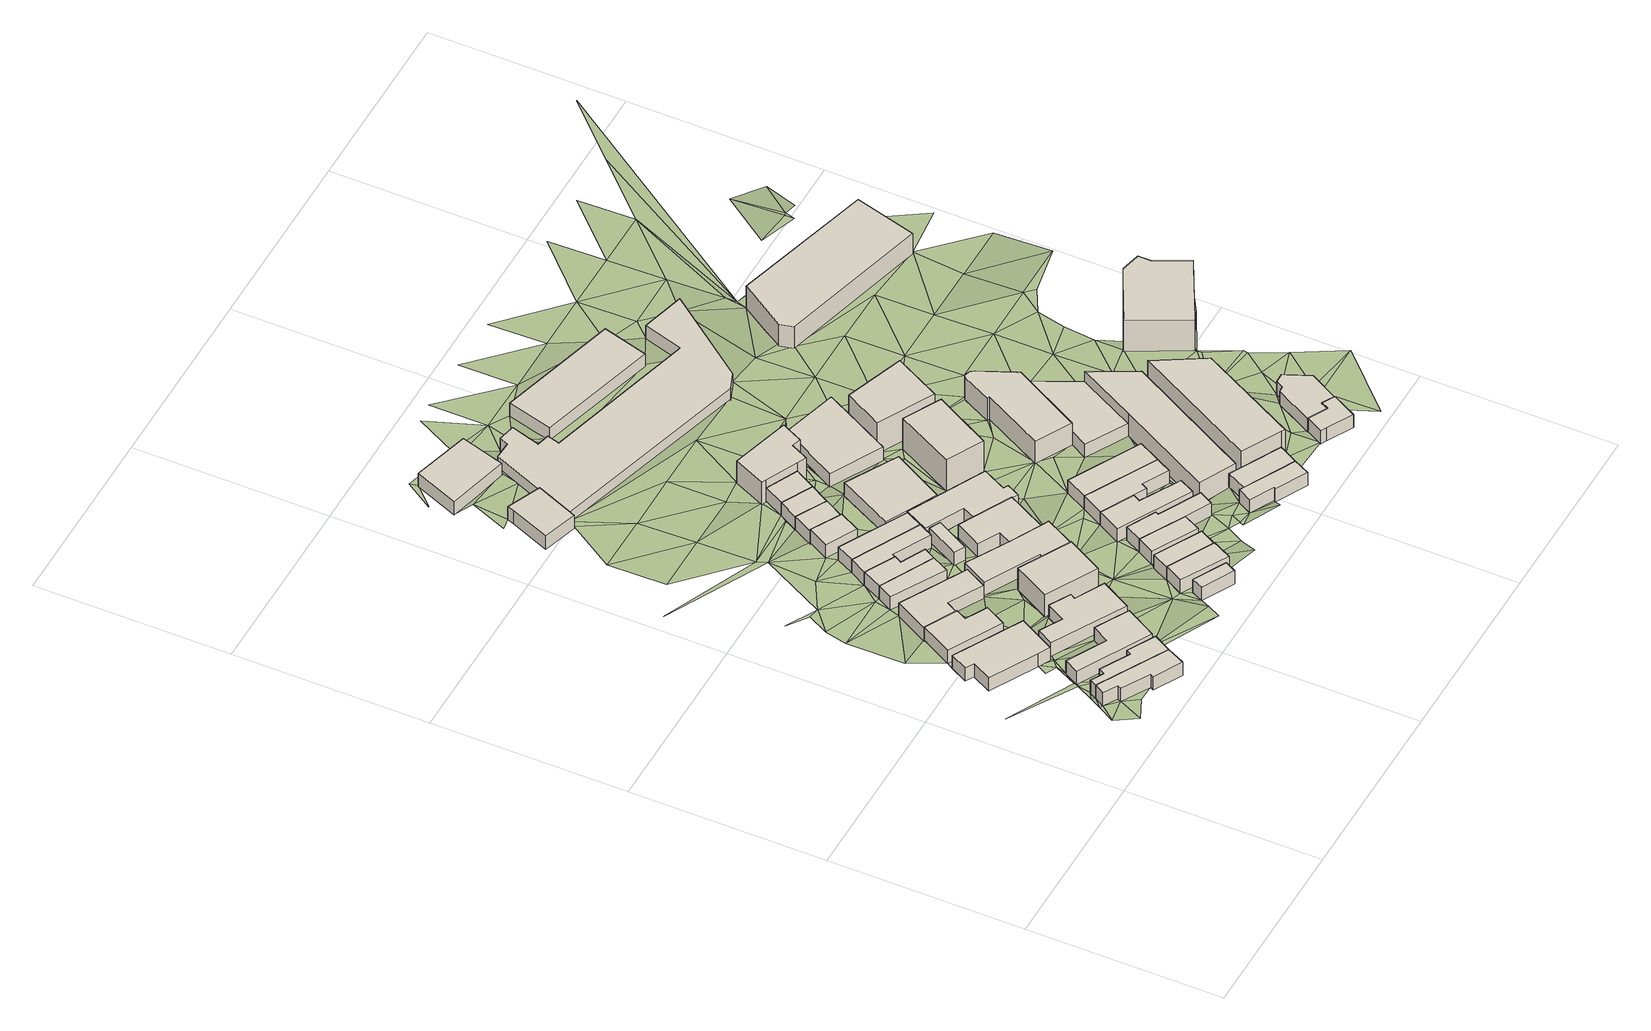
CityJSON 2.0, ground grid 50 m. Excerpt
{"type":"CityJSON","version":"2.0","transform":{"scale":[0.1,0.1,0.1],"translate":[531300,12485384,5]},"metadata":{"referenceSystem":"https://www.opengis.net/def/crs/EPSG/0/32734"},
"CityObjects":{
"building1":{"type":"Building","attributes":{"address":"Goldsmith Road Salt River Cape Town","building":"house","building:levels":1,"building_height":4.1,"plus_code":"4FRW3F97+QJP","ground_height":10.88,"roof_height":14.98},"geometry":[{"type":"Solid","lod":"1","boundaries":[[[[0,1,2,3]],[[1,4,5,2]],[[4,6,7,5]],[[6,8,9,7]],[[8,10,11,9]],[[10,12,13,11]],[[12,14,15,13]],[[14,0,3,15]],[[3,2,5,7,9,11,13,15]],[[14,12,10,8,6,4,1,0]]]]}]},
"building2":{"type":"Building","attributes":{"address":"Goldsmith Road Salt River Cape Town","building":"house","building:levels":1,"building_height":4.1,"plus_code":"4FRW3F97+QJX","ground_height":10.81,"roof_height":14.91},"geometry":[{"type":"Solid","lod":"1","boundaries":[[[[16,17,18,19]],[[17,20,21,18]],[[20,22,23,21]],[[22,24,25,23]],[[24,26,27,25]],[[26,28,29,27]],[[28,30,31,29]],[[30,16,19,31]],[[19,18,21,23,25,27,29,31]],[[30,28,26,24,22,20,17,16]]]]}]},
"building3":{"type":"Building","attributes":{"address":"21 Fenton Road Salt River Cape Town","building":"house","building:levels":1,"building_height":4.1,"plus_code":"4FRW3F97+VJR","ground_height":10.11,"roof_height":14.21},"geometry":[{"type":"Solid","lod":"1","boundaries":[[[[32,33,34,35]],[[33,36,37,34]],[[36,38,39,37]],[[38,40,41,39]],[[40,42,43,41]],[[42,44,45,43]],[[44,32,35,45]],[[35,34,37,39,41,43,45]],[[44,42,40,38,36,33,32]]]]}]},
"building4":{"type":"Building","attributes":{"address":"22 Goldsmith Road Salt River Cape Town","building":"house","building:levels":1,"building_height":4.1,"plus_code":"4FRW3F97+RM3","ground_height":10.5,"roof_height":14.6},"geometry":[{"type":"Solid","lod":"1","boundaries":[[[[46,47,48,49]],[[47,50,51,48]],[[50,52,53,51]],[[52,54,55,53]],[[54,56,57,55]],[[56,46,49,57]],[[49,48,51,53,55,57]],[[56,54,52,50,47,46]]]]}]},
"building5":{"type":"Building","attributes":{"address":"19 Fenton Road Salt River Cape Town","building":"house","building:levels":1,"building_height":4.1,"plus_code":"4FRW3F97+WJJ","ground_height":9.86,"roof_height":13.96},"geometry":[{"type":"Solid","lod":"1","boundaries":[[[[58,59,60,61]],[[59,62,63,60]],[[62,64,65,63]],[[64,66,67,65]],[[66,68,69,67]],[[68,58,61,69]],[[61,60,63,65,67,69]],[[68,66,64,62,59,58]]]]}]},
"building6":{"type":"Building","attributes":{"address":"20 Goldsmith Road Salt River Cape Town","building":"house","building:levels":1,"building_height":4.1,"plus_code":"4FRW3F97+VM4","ground_height":9.99,"roof_height":14.09},"geometry":[{"type":"Solid","lod":"1","boundaries":[[[[70,71,72,73]],[[71,74,75,72]],[[74,76,77,75]],[[76,78,79,77]],[[78,80,81,79]],[[80,82,83,81]],[[82,84,85,83]],[[84,70,73,85]],[[73,72,75,77,79,81,83,85]],[[84,82,80,78,76,74,71,70]]]]}]},
"building7":{"type":"Building","attributes":{"address":"17 Fenton Road Salt River Cape Town","building":"house","building:levels":1,"building_height":4.1,"plus_code":"4FRW3F97+XJP","ground_height":9.4,"roof_height":13.5},"geometry":[{"type":"Solid","lod":"1","boundaries":[[[[86,87,88,89]],[[87,90,91,88]],[[90,92,93,91]],[[92,94,95,93]],[[94,96,97,95]],[[96,86,89,97]],[[89,88,91,93,95,97]],[[96,94,92,90,87,86]]]]}]},
"building8":{"type":"Building","attributes":{"address":"15 Fenton Road Salt River Cape Town","building":"house","building:levels":1,"building_height":4.1,"plus_code":"4FRW3F97+XMR","ground_height":9.4,"roof_height":13.5},"geometry":[{"type":"Solid","lod":"1","boundaries":[[[[98,99,100,101]],[[99,102,103,100]],[[102,104,105,103]],[[104,98,101,105]],[[101,100,103,105]],[[104,102,99,98]]]]}]},
"building9":{"type":"Building","attributes":{"address":"13 Fenton Road Salt River Cape Town","building":"house","building:levels":1,"building_height":4.1,"plus_code":"4FRW3FC7+2M3","ground_height":9.4,"roof_height":13.5},"geometry":[{"type":"Solid","lod":"1","boundaries":[[[[98,104,105,101]],[[104,106,107,105]],[[106,108,109,107]],[[108,110,111,109]],[[110,112,113,111]],[[112,98,101,113]],[[101,105,107,109,111,113]],[[112,110,108,106,104,98]]]]}]},
"building10":{"type":"Building","attributes":{"address":"18 Goldsmith Road Salt River Cape Town","building":"apartments","building:levels":2,"building:flats":"4","building_height":6.9,"plus_code":"4FRW3F97+VPV","ground_height":9.73,"roof_height":16.63},"geometry":[{"type":"Solid","lod":"1","boundaries":[[[[114,115,116,117]],[[115,118,119,116]],[[118,120,121,119]],[[120,114,117,121]],[[117,116,119,121]],[[120,118,115,114]]]]}]},
"building11":{"type":"Building","attributes":{"address":"11 Fenton Road Salt River Cape Town","building":"house","building:levels":1,"building_height":4.1,"plus_code":"4FRW3FC7+2MP","ground_height":9.31,"roof_height":13.41},"geometry":[{"type":"Solid","lod":"1","boundaries":[[[[122,123,124,125]],[[123,126,127,124]],[[126,128,129,127]],[[128,130,131,129]],[[130,132,133,131]],[[132,122,125,133]],[[125,124,127,129,131,133]],[[132,130,128,126,123,122]]]]}]},
"building12":{"type":"Building","attributes":{"address":"523 Albert Road Salt River Cape Town","building":"retail","building:levels":1,"building_height":4.1,"plus_code":"4FRW3FC7+8H5","ground_height":7.5,"roof_height":11.6},"geometry":[{"type":"Solid","lod":"1","boundaries":[[[[134,135,136,137]],[[135,138,139,136]],[[138,140,141,139]],[[140,142,143,141]],[[142,144,145,143]],[[144,134,137,145]],[[137,136,139,141,143,145]],[[144,142,140,138,135,134]]]]}]},
"building13":{"type":"Building","attributes":{"address":"Goldsmith Road Salt River Cape Town","building":"house","building:levels":1,"building_height":4.1,"plus_code":"4FRW3F97+QQG","ground_height":10.3,"roof_height":14.4},"geometry":[{"type":"Solid","lod":"1","boundaries":[[[[146,147,148,149]],[[147,150,151,148]],[[150,152,153,151]],[[152,146,149,153]],[[149,148,151,153]],[[152,150,147,146]]]]}]},
"building14":{"type":"Building","attributes":{"address":"Goldsmith Road Salt River Cape Town","building":"house","building:levels":1,"building_height":4.1,"plus_code":"4FRW3F97+WPP","ground_height":9.58,"roof_height":13.68},"geometry":[{"type":"Solid","lod":"1","boundaries":[[[[154,155,156,157]],[[155,158,159,156]],[[158,160,161,159]],[[160,162,163,161]],[[162,164,165,163]],[[164,166,167,165]],[[166,168,169,167]],[[168,154,157,169]],[[157,156,159,161,163,165,167,169]],[[168,166,164,162,160,158,155,154]]]]}]},
"building15":{"type":"Building","attributes":{"address":"9 Fenton Road Salt River Cape Town","building":"house","building:levels":1,"building_height":4.1,"plus_code":"4FRW3FC7+2MX","ground_height":9.31,"roof_height":13.41},"geometry":[{"type":"Solid","lod":"1","boundaries":[[[[122,132,133,125]],[[132,170,171,133]],[[170,172,173,171]],[[172,122,125,173]],[[125,133,171,173]],[[172,170,132,122]]]]}]},
"building16":{"type":"Building","attributes":{"address":"7 Fenton Road Salt River Cape Town","building":"house","building:levels":1,"building_height":4.1,"plus_code":"4FRW3FC7+3MP","ground_height":9.41,"roof_height":13.51},"geometry":[{"type":"Solid","lod":"1","boundaries":[[[[174,175,176,177]],[[175,178,179,176]],[[178,180,181,179]],[[180,174,177,181]],[[177,176,179,181]],[[180,178,175,174]]]]}]},
"building17":{"type":"Building","attributes":{"building":"yes","building:levels":1,"building_height":4.1,"plus_code":"4FRW3F97+XPV","ground_height":9.31,"roof_height":13.41},"geometry":[{"type":"Solid","lod":"1","boundaries":[[[[182,183,184,185]],[[183,186,187,184]],[[186,188,189,187]],[[188,182,185,189]],[[185,184,187,189]],[[188,186,183,182]]]]}]},
"building18":{"type":"Building","attributes":{"address":"19 Goldsmith Road Salt River Cape Town","building":"house","building:levels":1,"building_height":4.1,"plus_code":"4FRW3F97+QQX","ground_height":10.3,"roof_height":14.4},"geometry":[{"type":"Solid","lod":"1","boundaries":[[[[190,191,192,193]],[[191,194,195,192]],[[194,196,197,195]],[[196,190,193,197]],[[193,192,195,197]],[[196,194,191,190]]]]}]},
"building19":{"type":"Building","attributes":{"address":"5 Fenton Road Salt River Cape Town","building":"house","building:levels":1,"building_height":4.1,"plus_code":"4FRW3FC7+3PR","ground_height":8.77,"roof_height":12.87},"geometry":[{"type":"Solid","lod":"1","boundaries":[[[[198,199,200,201]],[[199,202,203,200]],[[202,204,205,203]],[[204,198,201,205]],[[201,200,203,205]],[[204,202,199,198]]]]}]},
"building20":{"type":"Building","attributes":{"address":"17 Goldsmith Road Salt River Cape Town","building":"house","building:levels":1,"building_height":4.1,"plus_code":"4FRW3F97+RR6","ground_height":9.99,"roof_height":14.09},"geometry":[{"type":"Solid","lod":"1","boundaries":[[[[206,207,208,209]],[[207,210,211,208]],[[210,212,213,211]],[[212,206,209,213]],[[209,208,211,213]],[[212,210,207,206]]]]}]},
"building21":{"type":"Building","attributes":{"address":"37 London Road Salt River Cape Town","building":"house","building:levels":1,"building_height":4.1,"plus_code":"4FRW3FC7+9JV","ground_height":6.82,"roof_height":10.92},"geometry":[{"type":"Solid","lod":"1","boundaries":[[[[214,215,216,217]],[[215,218,219,216]],[[218,220,221,219]],[[220,214,217,221]],[[217,216,219,221]],[[220,218,215,214]]]]}]},
"building22":{"type":"Building","attributes":{"address":"3 Fenton Road Salt River Cape Town","building":"house","building:levels":1,"building_height":4.1,"plus_code":"4FRW3FC7+4P7","ground_height":8.67,"roof_height":12.77},"geometry":[{"type":"Solid","lod":"1","boundaries":[[[[222,223,224,225]],[[223,226,227,224]],[[226,228,229,227]],[[228,222,225,229]],[[225,224,227,229]],[[228,226,223,222]]]]}]},
"building23":{"type":"Building","attributes":{"address":"Goldsmith Road Salt River Cape Town","building":"house","building:levels":1,"building_height":4.1,"plus_code":"4FRW3F97+XQ7","ground_height":9.18,"roof_height":13.28},"geometry":[{"type":"Solid","lod":"1","boundaries":[[[[230,231,232,233]],[[231,234,235,232]],[[234,236,237,235]],[[236,238,239,237]],[[238,240,241,239]],[[240,242,243,241]],[[242,230,233,243]],[[233,232,235,237,239,241,243]],[[242,240,238,236,234,231,230]]]]}]},
"building24":{"type":"Building","attributes":{"address":"15 Goldsmith Road Salt River Cape Town","building":"house","building:levels":1,"building_height":4.1,"plus_code":"4FRW3F97+RRM","ground_height":9.92,"roof_height":14.02},"geometry":[{"type":"Solid","lod":"1","boundaries":[[[[244,245,246,247]],[[245,248,249,246]],[[248,250,251,249]],[[250,244,247,251]],[[247,246,249,251]],[[250,248,245,244]]]]}]},
"building25":{"type":"Building","attributes":{"address":"1 Fenton Road Salt River Cape Town","building":"house","building:levels":1,"building_height":4.1,"plus_code":"4FRW3FC7+4PP","ground_height":8.67,"roof_height":12.77},"geometry":[{"type":"Solid","lod":"1","boundaries":[[[[252,222,225,253]],[[222,228,229,225]],[[228,254,255,229]],[[254,252,253,255]],[[253,225,229,255]],[[254,228,222,252]]]]}]},
"building26":{"type":"Building","attributes":{"address":"Goldsmith Road Salt River Cape Town","building":"house","building:levels":1,"building_height":4.1,"plus_code":"4FRW3F97+XQX","ground_height":8.91,"roof_height":13.01},"geometry":[{"type":"Solid","lod":"1","boundaries":[[[[256,257,258,259]],[[257,260,261,258]],[[260,262,263,261]],[[262,264,265,263]],[[264,266,267,265]],[[266,268,269,267]],[[268,270,271,269]],[[270,272,273,271]],[[272,256,259,273]],[[259,258,261,263,265,267,269,271,273]],[[272,270,268,266,264,262,260,257,256]]]]}]},
"building27":{"type":"Building","attributes":{"building":"commercial","building:levels":1,"building_height":4.1,"plus_code":"4FRW3FC7+3Q3","ground_height":8.91,"roof_height":13.01},"geometry":[{"type":"Solid","lod":"1","boundaries":[[[[274,275,276,277]],[[275,278,279,276]],[[278,280,281,279]],[[280,274,277,281]],[[277,276,279,281]],[[280,278,275,274]]]]}]},
"building28":{"type":"Building","attributes":{"address":"11 Goldsmith Road Salt River Cape Town","building":"house","building:levels":1,"building_height":4.1,"plus_code":"4FRW3F97+RRQ","ground_height":9.92,"roof_height":14.02},"geometry":[{"type":"Solid","lod":"1","boundaries":[[[[244,250,251,247]],[[250,282,283,251]],[[282,284,285,283]],[[284,286,287,285]],[[286,288,289,287]],[[288,290,291,289]],[[290,244,247,291]],[[247,251,283,285,287,289,291]],[[290,288,286,284,282,250,244]]]]}]},
"building29":{"type":"Building","attributes":{"address":"472A Albert Road Salt River Cape Town","building":"retail","building:levels":2,"building_height":6.9,"plus_code":"4FRW3FC7+5Q6","ground_height":8.38,"roof_height":15.28},"geometry":[{"type":"Solid","lod":"1","boundaries":[[[[292,293,294,295]],[[293,296,297,294]],[[296,298,299,297]],[[298,300,301,299]],[[300,302,303,301]],[[302,304,305,303]],[[304,306,307,305]],[[306,292,295,307]],[[295,294,297,299,301,303,305,307]],[[306,304,302,300,298,296,293,292]]]]}]},
"building30":{"type":"Building","attributes":{"address":"9 Goldsmith Road Salt River Cape Town","building":"house","building:levels":1,"building_height":4.1,"plus_code":"4FRW3F97+VV2","ground_height":9.62,"roof_height":13.72},"geometry":[{"type":"Solid","lod":"1","boundaries":[[[[308,309,310,311]],[[309,312,313,310]],[[312,314,315,313]],[[314,316,317,315]],[[316,318,319,317]],[[318,308,311,319]],[[311,310,313,315,317,319]],[[318,316,314,312,309,308]]]]}]},
"building31":{"type":"Building","attributes":{"address":"7 Goldsmith Road Salt River Cape Town","building":"house","building:levels":1,"building_height":4.1,"plus_code":"4FRW3F97+VVM","ground_height":9.62,"roof_height":13.72},"geometry":[{"type":"Solid","lod":"1","boundaries":[[[[320,308,311,321]],[[308,318,319,311]],[[318,322,323,319]],[[322,324,325,323]],[[324,326,327,325]],[[326,328,329,327]],[[328,320,321,329]],[[321,311,319,323,325,327,329]],[[328,326,324,322,318,308,320]]]]}]},
"building32":{"type":"Building","attributes":{"address":"5 Goldsmith Road Salt River Cape Town","building":"house","building:levels":1,"building_height":4.1,"plus_code":"4FRW3F97+WV4","ground_height":9.62,"roof_height":13.72},"geometry":[{"type":"Solid","lod":"1","boundaries":[[[[320,328,329,321]],[[328,330,331,329]],[[330,332,333,331]],[[332,320,321,333]],[[321,329,331,333]],[[332,330,328,320]]]]}]},
"building33":{"type":"Building","attributes":{"address":"474 Albert Road Salt River Cape Town","building":"retail","building:levels":1,"building_height":4.1,"plus_code":"4FRW3FC7+4RC","ground_height":8.5,"roof_height":12.6},"geometry":[{"type":"Solid","lod":"1","boundaries":[[[[334,335,336,337]],[[335,338,339,336]],[[338,340,341,339]],[[340,342,343,341]],[[342,344,345,343]],[[344,334,337,345]],[[337,336,339,341,343,345]],[[344,342,340,338,335,334]]]]}]},
"building34":{"type":"Building","attributes":{"address":"6 Goldsmith Road Salt River Cape Town","building":"commercial","building:levels":3,"building_height":9.7,"plus_code":"4FRW3FC7+2RX","ground_height":8.91,"roof_height":18.61},"geometry":[{"type":"Solid","lod":"1","boundaries":[[[[346,347,348,349]],[[347,350,351,348]],[[350,352,353,351]],[[352,346,349,353]],[[349,348,351,353]],[[352,350,347,346]]]]}]},
"building35":{"type":"Building","attributes":{"address":"12 Kingsley Road Salt River Cape Town","building":"house","building:levels":1,"building_height":4.1,"plus_code":"4FRW3F97+QWM","ground_height":10.35,"roof_height":14.45},"geometry":[{"type":"Solid","lod":"1","boundaries":[[[[354,355,356,357]],[[355,358,359,356]],[[358,360,361,359]],[[360,362,363,361]],[[362,364,365,363]],[[364,366,367,365]],[[366,354,357,367]],[[357,356,359,361,363,365,367]],[[366,364,362,360,358,355,354]]]]}]},
"building36":{"type":"Building","attributes":{"address":"545 Albert Road Salt River Cape Town","building":"retail","building:levels":1,"building_height":4.1,"plus_code":"4FRW3FC7+8P3","ground_height":6.54,"roof_height":10.64},"geometry":[{"type":"Solid","lod":"1","boundaries":[[[[368,369,370,371]],[[369,372,373,370]],[[372,374,375,373]],[[374,376,377,375]],[[376,378,379,377]],[[378,380,381,379]],[[380,382,383,381]],[[382,384,385,383]],[[384,386,387,385]],[[386,388,389,387]],[[388,390,391,389]],[[390,392,393,391]],[[392,394,395,393]],[[394,368,371,395]],[[371,370,373,375,377,379,381,383,385,387,389,391,393,395]],[[394,392,390,388,386,384,382,380,378,376,374,372,369,368]]]]}]},
"building37":{"type":"Building","attributes":{"address":"10 Kingsley Road Salt River Cape Town","building":"house","building:levels":1,"building_height":4.1,"plus_code":"4FRW3F97+QWX","ground_height":10.35,"roof_height":14.45},"geometry":[{"type":"Solid","lod":"1","boundaries":[[[[355,396,397,356]],[[396,398,399,397]],[[398,400,401,399]],[[400,358,359,401]],[[358,355,356,359]],[[356,397,399,401,359]],[[358,400,398,396,355]]]]}]},
"building38":{"type":"Building","attributes":{"address":"484 Goldsmith Road Salt River Cape Town","building":"apartments","building:levels":3,"building_height":9.7,"plus_code":"4FRW3FC7+4V3","ground_height":8.63,"roof_height":18.33},"geometry":[{"type":"Solid","lod":"1","boundaries":[[[[402,403,404,405]],[[403,406,407,404]],[[406,408,409,407]],[[408,402,405,409]],[[405,404,407,409]],[[408,406,403,402]]]]}]},
"building39":{"type":"Building","attributes":{"address":"Salt River","building":"industrial","building:levels":1,"building_height":4.1,"plus_code":"4FRW3FC7+8QW","ground_height":6.54,"roof_height":10.64},"geometry":[{"type":"Solid","lod":"1","boundaries":[[[[410,411,412,413]],[[411,414,415,412]],[[414,416,417,415]],[[416,410,413,417]],[[413,412,415,417]],[[416,414,411,410]]]]}]},
"building40":{"type":"Building","attributes":{"address":"South African National Zakáh Fund 381 Lower Main Road Salt River Cape Town","building":"office","building:levels":2,"building_height":6.9,"plus_code":"4FRW3F97+VWH","ground_height":9.27,"roof_height":16.17},"geometry":[{"type":"Solid","lod":"1","boundaries":[[[[418,419,420,421]],[[419,422,423,420]],[[422,424,425,423]],[[424,426,427,425]],[[426,418,421,427]],[[421,420,423,425,427]],[[426,424,422,419,418]]]]}]},
"building41":{"type":"Building","attributes":{"building":"retail","building:levels":2,"building_height":6.9,"plus_code":"4FRW3F97+XWV","ground_height":8.91,"roof_height":15.81},"geometry":[{"type":"Solid","lod":"1","boundaries":[[[[428,429,430,431]],[[429,432,433,430]],[[432,434,435,433]],[[434,436,437,435]],[[436,438,439,437]],[[438,440,441,439]],[[440,442,443,441]],[[442,444,445,443]],[[444,428,431,445]],[[431,430,433,435,437,439,441,443,445]],[[444,442,440,438,436,434,432,429,428]]]]}]},
"building42":{"type":"Building","attributes":{"building":"retail","building:levels":1,"building_height":4.1,"plus_code":"4FRW3F97+XW9","ground_height":8.99,"roof_height":13.09},"geometry":[{"type":"Solid","lod":"1","boundaries":[[[[446,447,448,449]],[[447,450,451,448]],[[450,452,453,451]],[[452,454,455,453]],[[454,446,449,455]],[[449,448,451,453,455]],[[454,452,450,447,446]]]]}]},
"building43":{"type":"Building","attributes":{"address":"The Baobab Student Accomodation 377 Lower Main Road Salt River Cape Town","building":"residential","building:levels":3,"rooms":"42","residential":"student","operator":"The Baobab Student Accomodation","building_height":9.7,"plus_code":"4FRW3F97+RXW","ground_height":9.67,"roof_height":19.37},"geometry":[{"type":"Solid","lod":"1","boundaries":[[[[456,457,458,459]],[[457,460,461,458]],[[460,462,463,461]],[[462,464,465,463]],[[464,456,459,465]],[[459,458,461,463,465]],[[464,462,460,457,456]]]]}]},
"building44":{"type":"Building","attributes":{"address":"3 Kingsley Road Salt River Cape Town","building":"house","building:levels":1,"building_height":4.1,"plus_code":"4FRW3F98+Q2G","ground_height":10.09,"roof_height":14.19},"geometry":[{"type":"Solid","lod":"1","boundaries":[[[[466,467,468,469]],[[467,470,471,468]],[[470,472,473,471]],[[472,474,475,473]],[[474,476,477,475]],[[476,478,479,477]],[[478,466,469,479]],[[469,468,471,473,475,477,479]],[[478,476,474,472,470,467,466]]]]}]},
"building45":{"type":"Building","attributes":{"address":"375 Lower Main Road Salt River Cape Town","building":"retail","building:levels":1,"building_height":4.1,"plus_code":"4FRW3F98+Q3R","ground_height":9.74,"roof_height":13.84},"geometry":[{"type":"Solid","lod":"1","boundaries":[[[[480,481,482,483]],[[481,484,485,482]],[[484,486,487,485]],[[486,488,489,487]],[[488,490,491,489]],[[490,492,493,491]],[[492,494,495,493]],[[494,496,497,495]],[[496,480,483,497]],[[483,482,485,487,489,491,493,495,497]],[[496,494,492,490,488,486,484,481,480]]]]}]},
"building46":{"type":"Building","attributes":{"address":"266 Lower Main Road Salt River Cape Town","building":"commercial","building:levels":3,"building_height":9.7,"plus_code":"4FRW3F98+X42","ground_height":8.87,"roof_height":18.57},"geometry":[{"type":"Solid","lod":"1","boundaries":[[[[498,499,500,501]],[[499,502,503,500]],[[502,504,505,503]],[[504,506,507,505]],[[506,508,509,507]],[[508,510,511,509]],[[510,498,501,511]],[[501,500,503,505,507,509,511]],[[510,508,506,504,502,499,498]]]]}]},
"building47":{"type":"Building","attributes":{"address":"The Palace 1-3 Malta Road Salt River Cape Town","building":"cinema","building:levels":2,"building:use":"commercial","building_height":6.9,"plus_code":"4FRW3FC8+627","ground_height":7.22,"roof_height":14.12},"geometry":[{"type":"Solid","lod":"1","boundaries":[[[[512,513,514,515]],[[513,516,517,514]],[[516,518,519,517]],[[518,520,521,519]],[[520,512,515,521]],[[515,514,517,519,521]],[[520,518,516,513,512]]]]}]},
"terrain1":{"type":"TINRelief","geometry":[{"type":"CompositeSurface","lod":"1","boundaries":[[[522,523,4]],[[524,523,525]],[[523,524,4]],[[522,4,526]],[[527,524,525]],[[522,526,528]],[[529,530,531]],[[4,524,532]],[[528,526,533]],[[528,533,529]],[[524,527,534]],[[529,533,535]],[[530,529,536]],[[533,537,535]],[[536,529,535]],[[538,530,536]],[[538,539,530]],[[536,535,540]],[[541,542,539]],[[543,544,58]],[[539,538,545]],[[544,40,546]],[[541,539,545]],[[535,547,540]],[[545,548,541]],[[538,549,545]],[[550,548,545]],[[543,96,551]],[[540,552,536]],[[58,96,543]],[[546,40,553]],[[546,554,544]],[[555,548,550]],[[545,47,550]],[[545,549,47]],[[556,551,557]],[[555,553,548]],[[556,558,559]],[[558,560,559]],[[552,540,20]],[[553,554,546]],[[99,551,96]],[[557,551,99]],[[556,557,558]],[[554,553,561]],[[68,562,561]],[[47,563,550]],[[553,555,564]],[[565,564,555]],[[561,566,68]],[[20,567,552]],[[553,564,568]],[[553,569,561]],[[557,99,98]],[[558,557,112]],[[563,47,570]],[[566,561,571]],[[553,568,569]],[[96,572,99]],[[573,558,112]],[[574,575,576]],[[112,557,98]],[[564,577,568]],[[573,575,558]],[[570,552,578]],[[569,571,561]],[[579,552,567]],[[580,581,582]],[[583,572,96]],[[584,569,568]],[[579,578,552]],[[563,570,578]],[[585,573,112]],[[568,577,586]],[[577,587,70]],[[576,581,580]],[[584,571,569]],[[588,571,584]],[[571,588,583]],[[585,589,573]],[[70,563,578]],[[573,175,575]],[[70,586,577]],[[583,588,590]],[[175,573,589]],[[591,572,583]],[[572,591,590]],[[590,591,583]],[[592,588,584]],[[581,593,582]],[[146,578,579]],[[594,582,593]],[[108,595,110]],[[596,572,590]],[[597,572,596]],[[146,191,578]],[[598,70,578]],[[110,595,599]],[[174,575,175]],[[70,598,586]],[[106,595,108]],[[146,152,191]],[[576,575,600]],[[106,597,596]],[[601,592,584]],[[578,191,190]],[[589,178,175]],[[142,602,603]],[[596,590,604]],[[601,584,115]],[[598,578,190]],[[599,595,605]],[[198,575,174]],[[594,593,606]],[[598,115,586]],[[590,607,604]],[[106,605,595]],[[106,596,605]],[[581,576,608]],[[607,590,155]],[[152,609,191]],[[198,600,575]],[[589,610,178]],[[190,212,598]],[[596,182,605]],[[115,611,601]],[[576,600,612]],[[611,115,598]],[[593,581,613]],[[142,614,602]],[[609,152,615]],[[598,212,245]],[[604,607,616]],[[617,618,619]],[[610,589,170]],[[620,602,621]],[[576,612,608]],[[607,155,622]],[[142,623,614]],[[624,609,615]],[[182,625,605]],[[245,244,598]],[[178,610,180]],[[625,132,605]],[[606,593,626]],[[616,188,604]],[[627,611,598]],[[182,188,625]],[[581,608,613]],[[198,612,600]],[[598,244,627]],[[625,628,132]],[[621,602,614]],[[212,629,245]],[[610,170,628]],[[170,132,628]],[[625,188,630]],[[613,626,593]],[[630,188,616]],[[631,614,623]],[[610,632,180]],[[617,619,633]],[[634,609,635]],[[616,636,630]],[[612,637,608]],[[610,628,638]],[[627,308,611]],[[244,290,627]],[[204,180,632]],[[639,245,629]],[[640,611,641]],[[631,621,614]],[[308,641,611]],[[608,642,613]],[[635,643,634]],[[644,640,230]],[[634,643,629]],[[204,632,228]],[[619,218,633]],[[627,290,288]],[[626,613,642]],[[606,626,645]],[[631,218,621]],[[629,646,639]],[[629,643,646]],[[640,647,230]],[[641,320,640]],[[648,228,632]],[[264,638,628]],[[388,218,631]],[[631,649,388]],[[647,640,650]],[[254,228,651]],[[648,651,228]],[[641,308,320]],[[652,250,639]],[[288,653,627]],[[639,646,652]],[[332,640,320]],[[640,332,650]],[[654,254,651]],[[645,626,642]],[[286,653,288]],[[647,650,655]],[[264,350,638]],[[656,633,218]],[[657,658,646]],[[638,350,280]],[[659,660,661]],[[632,662,648]],[[646,658,652]],[[218,388,656]],[[648,663,651]],[[664,661,660]],[[661,386,659]],[[654,651,663]],[[657,665,362]],[[655,264,666]],[[664,667,661]],[[653,286,284]],[[668,669,670]],[[362,658,657]],[[654,663,671]],[[645,642,672]],[[656,388,386]],[[673,606,645]],[[302,672,642]],[[386,661,667]],[[674,633,656]],[[662,632,280]],[[665,675,362]],[[658,360,652]],[[658,362,360]],[[670,676,668]],[[663,648,340]],[[284,652,360]],[[352,350,264]],[[655,650,677]],[[653,284,678]],[[679,280,350]],[[667,414,386]],[[677,650,332]],[[264,655,677]],[[678,676,653]],[[362,675,366]],[[656,386,414]],[[364,362,366]],[[668,680,681]],[[678,284,400]],[[350,347,679]],[[400,284,360]],[[680,668,676]],[[280,679,662]],[[302,663,340]],[[680,676,678]],[[400,360,358]],[[677,352,264]],[[682,645,672]],[[683,678,400]],[[680,678,684]],[[662,679,347]],[[672,302,682]],[[662,347,685]],[[332,686,677]],[[687,667,664]],[[686,332,688]],[[340,682,302]],[[689,656,414]],[[689,690,656]],[[398,683,400]],[[691,688,332]],[[352,677,692]],[[685,347,693]],[[684,678,694]],[[352,692,346]],[[677,686,695]],[[645,682,673]],[[696,682,340]],[[688,695,686]],[[347,346,693]],[[694,691,684]],[[692,677,440]],[[688,691,694]],[[697,396,355]],[[438,346,692]],[[698,687,664]],[[693,346,699]],[[398,464,683]],[[699,346,438]],[[696,402,700]],[[414,701,689]],[[697,355,702]],[[673,682,703]],[[438,692,440]],[[704,682,696]],[[408,693,699]],[[402,408,700]],[[703,682,704]],[[438,705,699]],[[706,689,707]],[[708,697,702]],[[700,704,696]],[[699,705,709]],[[699,709,408]],[[464,710,683]],[[711,708,702]],[[689,701,707]],[[697,708,462]],[[703,704,712]],[[408,709,713]],[[408,714,700]],[[715,713,709]],[[716,708,711]],[[715,717,713]],[[698,718,687]],[[447,713,717]],[[704,700,719]],[[718,701,687]],[[704,720,712]],[[713,714,408]],[[716,462,708]],[[721,703,712]],[[700,714,719]],[[447,418,722]],[[710,723,418]],[[720,724,712]],[[720,704,719]],[[710,464,723]],[[707,701,725]],[[701,718,726]],[[707,725,727]],[[486,716,728]],[[713,447,729]],[[462,716,486]],[[467,730,731]],[[418,723,722]],[[520,712,724]],[[467,731,732]],[[726,725,701]],[[714,713,729]],[[729,447,722]],[[464,733,723]],[[486,734,462]],[[718,721,726]],[[462,735,464]],[[734,486,484]],[[712,520,721]],[[735,733,464]],[[730,736,731]],[[737,722,723]],[[462,734,738]],[[484,732,739]],[[720,719,740]],[[733,737,723]],[[714,740,719]],[[735,462,741]],[[736,732,731]],[[729,742,714]],[[734,484,739]],[[462,743,741]],[[738,743,462]],[[744,725,726]],[[726,721,744]],[[745,721,520]],[[746,722,737]],[[714,742,740]],[[747,733,735]],[[737,733,748]],[[749,729,722]],[[734,739,738]],[[750,745,520]],[[739,732,736]],[[743,735,741]],[[745,744,721]],[[749,722,746]],[[744,751,725]],[[735,752,747]],[[753,742,729]],[[720,740,754]],[[753,729,749]],[[755,725,751]],[[750,756,745]],[[757,750,520]],[[745,756,744]],[[754,740,742]],[[753,758,742]],[[752,759,747]],[[753,749,760]],[[751,744,756]],[[742,758,754]],[[761,753,760]],[[753,761,758]],[[762,751,756]],[[750,757,763]],[[750,764,756]],[[758,765,754]],[[765,758,761]],[[766,767,768]],[[769,766,768]],[[757,754,770]],[[771,768,767]],[[771,769,768]],[[772,771,773]],[[771,772,769]],[[750,774,764]]]}]}
},
"vertices":[
[360,66,67],[183,162,67],[183,162,108],[360,66,108],[167,136,67],[167,136,108],[203,116,67],[203,116,108],[198,106,67],[198,106,108],[270,66,67],[270,66,108],[265,58,67],[265,58,108],[337,19,67],[337,19,108],
[183,162,66],[360,66,66],[360,66,107],[183,162,107],[386,112,66],[386,112,107],[316,150,66],[316,150,107],[309,137,66],[309,137,107],[234,178,66],[234,178,107],[225,163,66],[225,163,107],[193,180,66],[193,180,107],
[103,392,59],[223,328,59],[223,328,100],[103,392,100],[254,311,59],[254,311,100],[305,405,59],[305,405,100],[133,498,59],[133,498,100],[109,453,59],[109,453,100],[130,441,59],[130,441,100],
[437,204,63],[352,250,63],[352,250,104],[437,204,104],[328,206,63],[328,206,104],[228,259,63],[228,259,104],[208,222,63],[208,222,104],[392,123,63],[392,123,104],
[189,596,57],[144,515,57],[144,515,98],[189,596,98],[280,443,57],[280,443,98],[309,497,57],[309,497,98],[255,526,57],[255,526,98],[269,554,57],[269,554,98],
[496,295,58],[422,334,58],[422,334,99],[496,295,99],[430,347,58],[430,347,99],[377,376,58],[377,376,99],[351,328,58],[351,328,99],[292,360,58],[292,360,99],[268,317,58],[268,317,99],[453,217,58],[453,217,99],
[189,596,52],[269,554,52],[269,554,93],[189,596,93],[286,586,52],[286,586,93],[374,539,52],[374,539,93],[404,595,52],[404,595,93],[237,685,52],[237,685,93],
[267,749,52],[246,710,52],[246,710,93],[267,749,93],[382,636,52],[382,636,93],[404,679,52],[404,679,93],
[420,709,52],[420,709,93],[358,740,52],[358,740,93],[368,759,52],[368,759,93],[292,799,52],[292,799,93],
[508,317,56],[559,410,56],[559,410,125],[508,317,125],[429,480,56],[429,480,125],[378,387,56],[378,387,125],
[317,843,51],[292,799,51],[292,799,92],[317,843,92],[368,759,51],[368,759,92],[373,768,51],[373,768,92],[468,718,51],[468,718,92],[487,755,51],[487,755,92],
[94,1503,33],[183,1475,33],[183,1475,74],[94,1503,74],[191,1494,33],[191,1494,74],[229,1585,33],[229,1585,74],[142,1622,33],[142,1622,74],[136,1606,33],[136,1606,74],
[578,91,61],[660,49,61],[660,49,102],[578,91,102],[675,78,61],[675,78,102],[593,121,61],[593,121,102],
[606,508,54],[526,549,54],[526,549,95],[606,508,95],[418,609,54],[418,609,95],[381,541,54],[381,541,95],[519,468,54],[519,468,95],[508,449,54],[508,449,95],[577,412,54],[577,412,95],[624,499,54],[624,499,95],
[510,798,51],[510,798,92],[340,888,51],[340,888,92],
[362,970,52],[332,916,52],[332,916,93],[362,970,93],[410,875,52],[410,875,93],[438,928,52],[438,928,93],
[486,732,51],[441,646,51],[441,646,92],[486,732,92],[468,632,51],[468,632,92],[514,718,51],[514,718,92],
[604,192,61],[578,145,61],[578,145,102],[604,192,102],[696,81,61],[696,81,102],[721,130,61],[721,130,102],
[390,1021,46],[362,970,46],[362,970,87],[390,1021,87],[438,928,46],[438,928,87],[467,980,46],[467,980,87],
[604,192,58],[721,130,58],[721,130,99],[604,192,99],[745,174,58],[745,174,99],[627,237,58],[627,237,99],
[107,1740,27],[267,1700,27],[267,1700,68],[107,1740,68],[301,1813,27],[301,1813,68],[154,1854,27],[154,1854,68],
[417,1070,45],[390,1021,45],[390,1021,86],[417,1070,86],[467,980,45],[467,980,86],[495,1030,45],[495,1030,86],
[660,610,50],[565,659,50],[565,659,91],[660,610,91],[526,679,50],[526,679,91],[490,611,50],[490,611,91],[543,583,50],[543,583,91],[526,549,50],[526,549,91],[606,508,50],[606,508,91],
[660,289,57],[636,246,57],[636,246,98],[660,289,98],[750,185,57],[750,185,98],[772,229,57],[772,229,98],
[444,1122,45],[444,1122,86],[525,1083,45],[525,1083,86],
[660,610,47],[676,602,47],[676,602,88],[660,610,88],[693,636,47],[693,636,88],[681,642,47],[681,642,88],[712,703,47],[712,703,88],[516,802,47],[516,802,88],[484,741,47],[484,741,88],[581,692,47],[581,692,88],[565,659,47],[565,659,88],
[536,971,47],[464,830,47],[464,830,88],[536,971,88],[594,765,47],[594,765,88],[667,899,47],[667,899,88],
[837,196,57],[837,196,98],[856,232,57],[856,232,98],[751,287,57],[751,287,98],[755,295,57],[755,295,98],[682,332,57],[682,332,98],
[444,1122,42],[525,1083,42],[525,1083,111],[444,1122,111],[549,1073,42],[549,1073,111],[571,1118,42],[571,1118,111],[595,1111,42],[595,1111,111],[622,1166,42],[622,1166,111],[470,1209,42],[470,1209,111],[432,1127,42],[432,1127,111],
[702,408,54],[670,350,54],[670,350,95],[702,408,95],[854,251,54],[854,251,95],[875,291,54],[875,291,95],[774,346,54],[774,346,95],[784,365,54],[784,365,95],
[732,464,54],[732,464,95],[816,348,54],[816,348,95],[825,364,54],[825,364,95],[891,329,54],[891,329,95],[912,368,54],[912,368,95],
[942,425,54],[942,425,95],[762,520,54],[762,520,95],
[693,965,43],[745,1063,43],[745,1063,84],[693,965,84],[776,1123,43],[776,1123,84],[633,1163,43],[633,1163,84],[551,1015,43],[551,1015,84],[682,945,43],[682,945,84],
[824,870,47],[730,920,47],[730,920,144],[824,870,144],[652,772,47],[652,772,144],[745,723,47],[745,723,144],
[1017,42,62],[1038,84,62],[1038,84,103],[1017,42,103],[910,151,62],[910,151,103],[899,156,62],[899,156,103],[880,120,62],[880,120,103],[940,89,62],[940,89,103],[937,84,62],[937,84,103],
[191,1494,24],[716,1346,24],[716,1346,65],[191,1494,65],[761,1363,24],[761,1363,65],[926,1579,24],[926,1579,65],[814,1609,24],[814,1609,65],[783,1507,24],[783,1507,65],[386,1615,24],[386,1615,65],[395,1647,24],[395,1647,65],[362,1655,24],[362,1655,65],[385,1731,24],[385,1731,65],[341,1740,24],[341,1740,65],[331,1717,24],[331,1717,65],[286,1719,24],[286,1719,65],[229,1585,24],[229,1585,65],
[1064,133,62],[1064,133,103],[966,184,62],[966,184,103],[935,200,62],[935,200,103],
[745,1063,45],[693,965,45],[693,965,142],[745,1063,142],[835,892,45],[835,892,142],[897,1010,45],[897,1010,142],
[731,1569,24],[764,1686,24],[764,1686,65],[731,1569,65],[452,1772,24],[452,1772,65],[420,1655,24],[420,1655,65],
[1070,631,51],[992,482,51],[992,482,120],[1070,631,120],[862,239,51],[862,239,120],[955,193,51],[955,193,120],[1129,516,51],[1129,516,120],
[1008,761,47],[966,856,47],[966,856,116],[1008,761,116],[959,865,47],[959,865,116],[943,870,47],[943,870,116],[936,865,47],[936,865,116],[898,791,47],[898,791,116],[904,789,47],[904,789,116],[822,632,47],[822,632,116],[912,584,47],[912,584,116],
[1070,631,48],[1008,761,48],[1008,761,89],[1070,631,89],[912,584,48],[912,584,89],[888,540,48],[888,540,89],[992,482,48],[992,482,89],
[966,184,55],[1064,133,55],[1064,133,152],[966,184,152],[1074,128,55],[1074,128,152],[1207,381,55],[1207,381,152],[1136,505,55],[1136,505,152],
[1234,35,59],[1268,99,59],[1268,99,100],[1234,35,100],[1237,116,59],[1237,116,100],[1227,96,59],[1227,96,100],[1178,122,59],[1178,122,100],[1154,78,59],[1154,78,100],[1168,71,59],[1168,71,100],
[1268,99,56],[1310,174,56],[1310,174,97],[1268,99,97],[1281,240,56],[1281,240,97],[1255,239,56],[1255,239,97],[1245,220,56],[1245,220,97],[1230,219,56],[1230,219,97],[1178,122,56],[1178,122,97],[1227,96,56],[1227,96,97],[1237,116,56],[1237,116,97],
[1479,561,47],[1437,645,47],[1437,645,144],[1479,561,144],[1437,679,47],[1437,679,144],[1386,690,47],[1386,690,144],[1260,627,47],[1260,627,144],[1235,615,47],[1235,615,144],[1309,472,47],[1309,472,144],
[918,1325,31],[926,1291,31],[926,1291,100],[918,1325,100],[1317,1187,31],[1317,1187,100],[1361,1346,31],[1361,1346,100],[997,1447,31],[997,1447,100],
[159,139,67],[135,96,67],[198,106,68],[168,42,68],[183,162,68],[224,67,68],[176,170,67],[199,214,68],[203,226,68],[35,315,64],[203,116,68],[193,180,68],[270,66,68],[234,178,68],[208,222,68],[225,163,68],[228,259,64],[235,286,64],[316,150,68],[223,328,64],[208,300,64],[103,602,56],[144,515,59],[254,302,64],[254,452,60],[309,137,68],[254,311,64],[328,206,68],[268,317,64],[103,752,54],[392,123,66],[305,405,60],[280,443,60],[292,360,64],[116,808,54],[254,752,52],[172,857,54],[144,862,54],[93,899,54],[309,497,60],[255,526,60],[453,217,66],[377,376,63],[351,328,63],[286,586,57],[546,33,66],[378,387,59],[404,452,59],[437,204,66],[374,539,56],[382,636,56],[254,902,52],[8,1163,44],[264,1027,49],[254,1052,49],[430,347,63],[554,152,61],[564,67,66],[103,1202,45],[254,1202,45],[103,1352,41],[404,595,56],[429,480,59],[317,843,52],[508,317,58],[422,334,63],[381,541,56],[340,888,52],[418,609,56],[404,602,56],[519,468,56],[254,1352,41],[183,1475,40],[404,752,52],[441,646,56],[404,679,56],[554,302,58],[373,768,52],[404,1052,46],[508,449,56],[151,1714,33],[112,1617,33],[468,632,56],[468,718,52],[191,1494,40],[490,611,54],[432,1127,46],[696,81,62],[464,830,52],[577,412,56],[417,1070,46],[404,1202,43],[254,1652,36],[675,78,66],[526,679,51],[150,1874,29],[103,1802,29],[154,1854,29],[107,1740,29],[267,1700,36],[543,583,54],[229,1585,36],[660,49,66],[484,741,51],[404,1352,42],[670,350,57],[516,802,51],[745,174,62],[581,692,51],[286,1719,36],[536,971,51],[291,1836,27],[721,130,62],[774,55,66],[565,659,54],[444,1122,46],[594,765,51],[750,185,62],[624,499,56],[704,452,54],[470,1209,43],[790,97,62],[606,508,56],[554,1352,41],[813,140,62],[676,602,50],[551,1015,45],[331,1717,33],[704,602,50],[554,1052,45],[837,196,62],[854,251,57],[549,1073,45],[693,636,50],[404,1802,24],[842,125,62],[854,152,62],[362,1655,33],[395,1647,33],[404,1652,33],[682,945,47],[595,1111,45],[386,1615,33],[838,116,62],[681,642,50],[420,1655,33],[816,348,57],[784,365,57],[774,346,57],[571,1118,45],[554,1202,42],[716,1346,39],[350,1945,23],[929,68,66],[875,291,57],[822,632,50],[862,239,57],[704,902,47],[891,329,57],[825,364,57],[704,1202,43],[955,193,62],[912,368,57],[693,965,47],[854,602,50],[731,1569,32],[888,540,50],[554,1802,21],[404,1952,23],[942,425,56],[854,752,47],[835,892,47],[992,482,56],[912,584,50],[776,1123,45],[1074,128,62],[783,1507,32],[854,902,47],[854,1052,45],[764,1686,25],[1154,78,63],[761,1363,39],[854,1202,43],[936,865,48],[554,1952,19],[704,1802,20],[1155,152,60],[943,870,48],[1129,516,55],[1178,122,60],[854,1352,39],[1005,902,48],[1005,1052,44],[959,865,48],[1230,219,59],[966,856,48],[814,1609,25],[1005,1202,42],[926,1291,39],[926,1579,25],[1155,752,48],[1155,602,51],[918,1325,39],[854,1802,20],[854,1652,25],[704,1952,15],[1245,220,59],[1155,902,48],[1305,2,62],[1305,152,59],[1310,174,59],[1235,615,51],[1305,302,56],[1303,464,54],[1455,152,59],[1238,690,48],[1347,358,56],[1390,273,57],[1155,1202,41],[1305,452,54],[1155,1052,43],[1350,371,56],[1005,1652,25],[1005,1502,31],[1245,769,48],[1309,472,54],[1260,627,51],[1263,845,48],[1006,1474,31],[1005,1802,20],[1415,521,56],[1305,902,48],[1317,1187,41],[1005,1952,15],[1155,1802,18],[1361,1346,39],[1305,1052,41],[1479,561,51],[1327,879,48],[1455,902,47],[1155,1952,13],[1414,1355,34],[1305,1952,11],[1455,1052,40],[1209,1513,30],[1306,1479,30],[1305,1502,30],[1304,1641,23],[1455,1202,38],[1313,1505,30],[1378,1585,23],[1344,1497,30],[1455,2102,3]
]}
